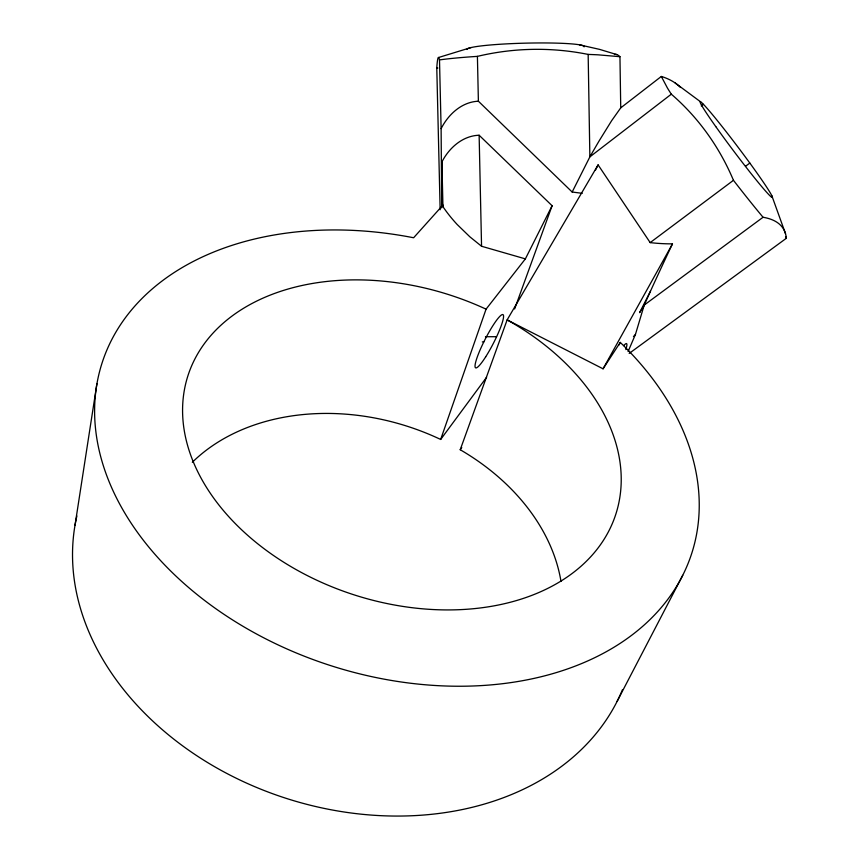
<?xml version="1.0" encoding="UTF-8"?>
<svg xmlns="http://www.w3.org/2000/svg" width="859" height="859" viewBox="0 0 859 859"><rect width="100%" height="100%" fill="white"/><g stroke="black" fill="none" stroke-linecap="round" stroke-linejoin="round"><path stroke-width="1.29" d="M442.836 206.278L442.868 205.161L413.619 237.76A309.852 217.832 17.9 0 0 101.201 458.491A309.852 217.832 17.9 0 0 535.039 678.17A309.852 217.832 17.9 0 0 620.252 342.397L603.061 368.812L507.132 319.892L598.1 164.885L650.177 242.614A160.826 138.933 11.6 0 0 672.468 243.849A322.329 22.721 -63.5 0 0 651.777 288.313L644.218 305.063L635.445 334.441L628.069 351.578M75.044 525.085L96.938 383.554M192.319 462.282A208.318 158.754 17.6 0 1 440.667 439.454L486.065 309.154L525.375 258.881L552.101 205.73L479.129 135.239C462.657 135.722 449.117 147.866 441.902 161.932L442.213 206.536M560.991 581.403A208.318 158.754 17.6 0 0 460.22 449.74L507.132 319.892A224.865 157.39 18 0 1 522.573 598.659A224.865 157.39 18 0 1 183.558 425.763A224.865 157.39 18 0 1 486.065 309.154M514.627 308.972L552.101 205.73M619.21 344.856L620.252 342.397M620.735 107.858L619.951 56.705L598.025 54.826A102.575 7.699 -1.4 0 0 588.168 54.418A258.473 256.938 -49.3 0 0 477.411 56.372L478.388 101.212L572.169 192.029L589.865 156.875L597.048 144.43A166.839 22.688 -63.5 0 1 599.41 140.436L611.608 120.743L620.735 107.858L661.333 76.44A243.72 89.808 -33.2 0 1 680.478 87.468M595.394 170.254L598.1 164.885M650.488 291.169L639.601 312.655L643.939 305.976M617.127 701.363L682.733 575.305M441.687 207.91L441.118 128.646C448.301 114.408 461.745 101.899 478.388 101.212M603.061 368.812L672.479 243.881M460.22 449.74L461.777 447.582M440.667 439.454L486.591 377.294M633.437 336.578L635.445 334.441M661.344 76.505L667.411 87.983A104.658 5.949 53 0 0 671.308 94.189L589.865 156.875L588.157 54.418M701.288 105.925L703.403 104.315M745.548 166.259L749.832 163.06M650.177 242.614L733.457 180.304A104.658 5.949 53 0 0 763.05 217.263A251.923 69.89 -33 0 1 786.361 238.265L629.175 353.436M644.218 305.063L763.05 217.263M438.487 57.521L471.108 47.524M482.318 341.893L483.821 341.882M572.169 192.029L582.241 193.318M579.428 44.818L599.561 49.371L616.773 54.579M442.868 205.161L442.954 206.675A164.219 93.771 20.4 0 0 457.203 224.532L469.927 236.869L481.555 246.254L525.375 258.881M675.228 83.033L700.643 101.867M771.865 195.798L785.513 233.691M477.411 56.372A102.575 7.699 -1.4 0 0 439.497 59.905L441.118 128.646M441.902 161.932L442.954 206.675M439.497 59.905A248.573 6.883 88.5 0 0 436.78 67.915L440.141 209.757M479.129 135.239L481.555 246.254M622.485 689.648A286.863 219.442 17.6 0 1 287.207 798.687A286.863 219.442 17.6 0 1 76.88 515.969M623.774 345.597A60.549 4.993 -62.9 0 1 625.846 349.592M437.886 68.022A102.575 7.699 -1.4 0 1 436.78 67.915M614.443 54.536A247.274 31.944 88.6 0 1 619.951 56.705M785.534 236.601A104.658 5.949 53 0 1 786.361 238.265M671.308 94.179A257.829 237.363 -66.2 0 1 733.457 180.304M485.442 336.739A148.489 13.454 -1.3 0 1 496.491 336.707M467.017 49.446A58.584 4.875 -1.4 0 1 526.696 43.122A58.584 4.875 -1.4 0 1 584.088 46.848M485.7 356.807A29.915 4.585 -62.8 0 0 503.03 314.652A29.915 4.585 -62.8 0 0 479.139 352.201A29.915 4.585 -62.8 0 0 485.7 356.807M715.794 126.617A59.851 2.899 53 0 0 772.209 197.387A59.851 2.899 53 0 0 720.669 124.738A59.851 2.899 53 0 0 715.794 126.617"/></g></svg>
